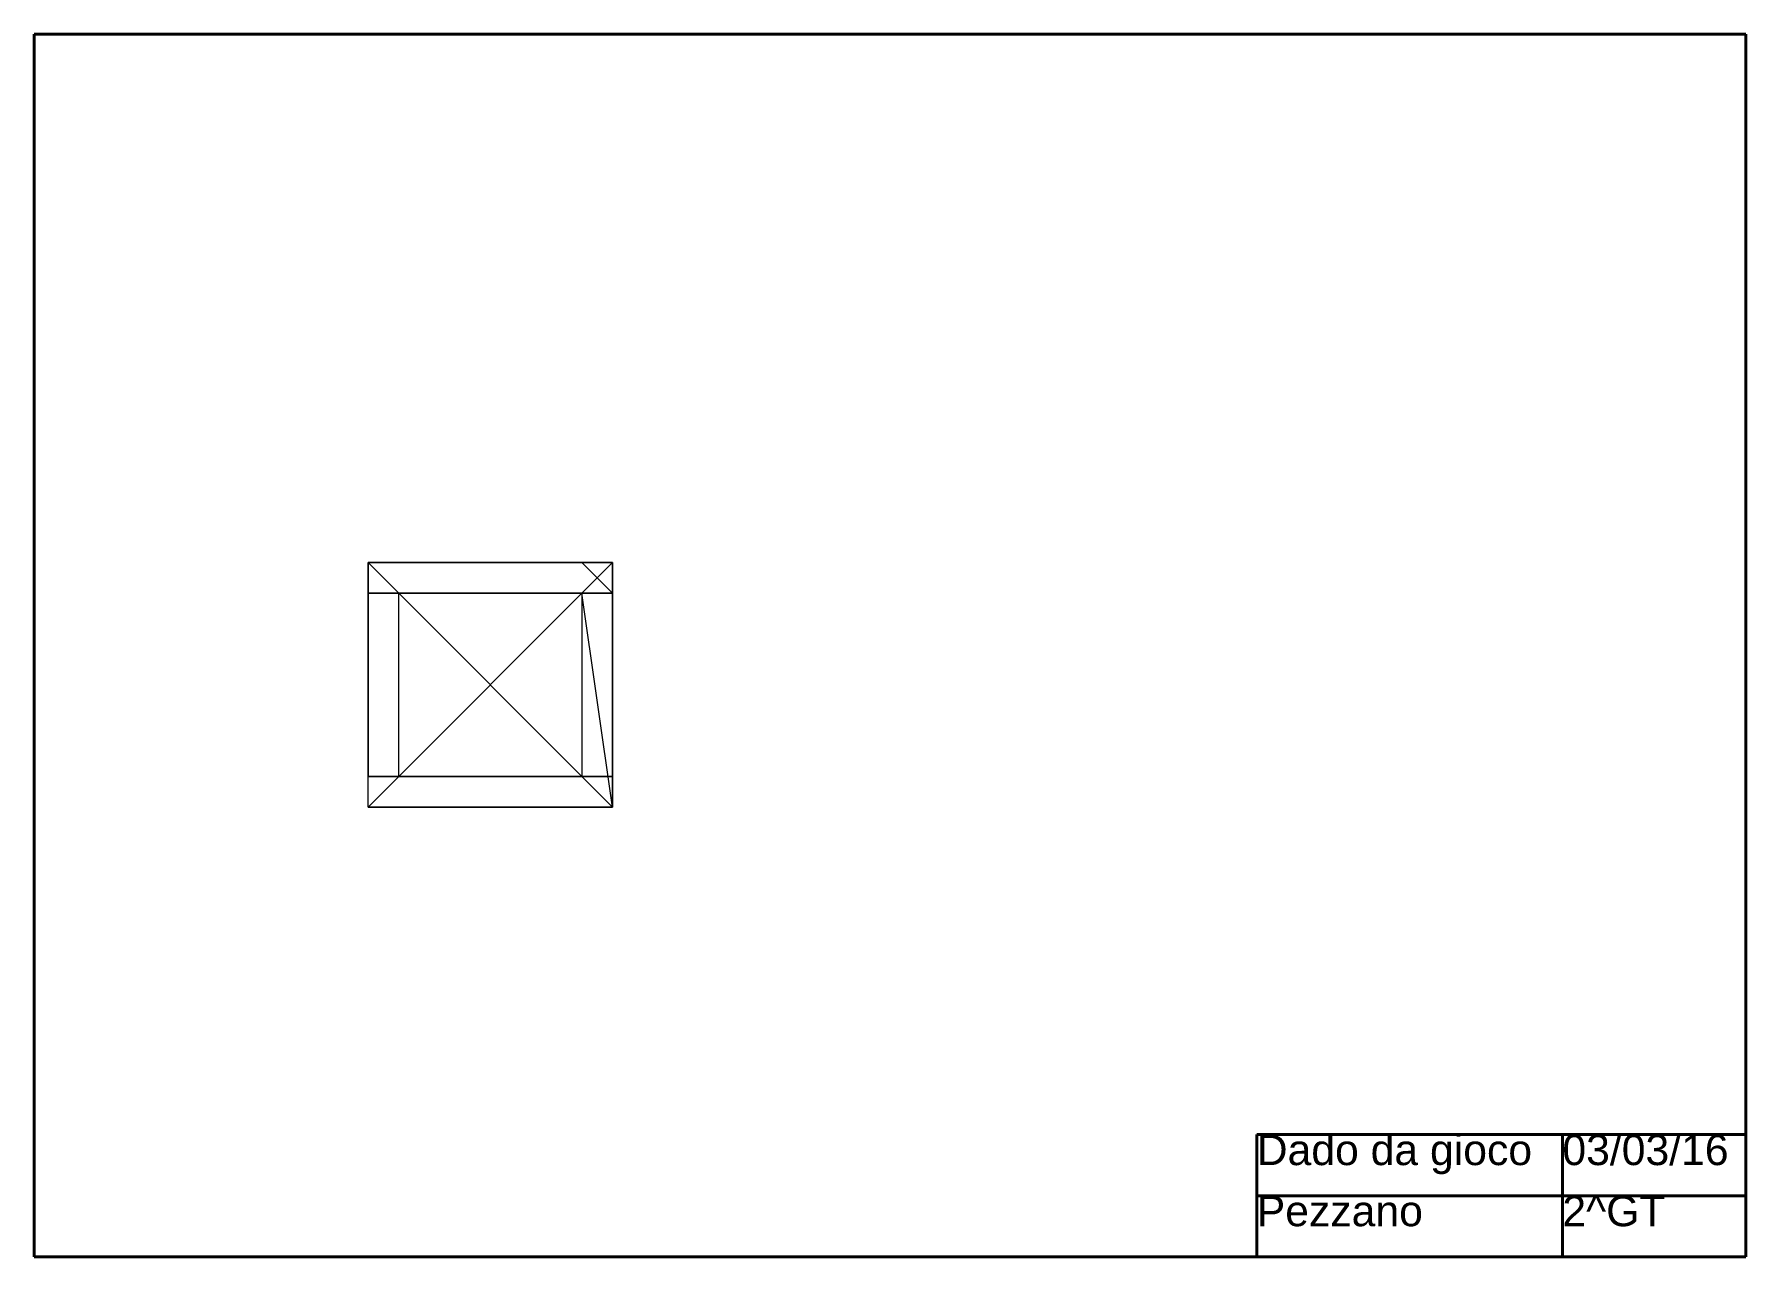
# Model space of a CAD drawing. Header units: millimetres. Extents: x 991 to 1271, y 1939 to 2139.
import ezdxf

# ---------------------------------------------------------------- set-up
doc = ezdxf.new("R2010")
doc.units = ezdxf.units.MM
doc.layers.add('costruzioni', color=5, linetype='Continuous', lineweight=20)
doc.layers.add('squadratura', color=6, linetype='Continuous', lineweight=40)
doc.styles.get("Standard").update_dxf_attribs({"font": 'arial.ttf'})

msp = doc.modelspace()

# ---------------------------------------------------------------- linework, layer by layer
at = {"layer": 'costruzioni', "extrusion": (1, 0, 0)}
for p, q in [((1045.29, 2012.7, 40), (1045.29, 2052.7)), ((1045.29, 2012.7), (1045.29, 2052.7, 40))]:
    msp.add_line(p, q, dxfattribs=at)
at = {"layer": 'costruzioni'}
for p, q in [((1045.29, 2052.7, 40), (1085.29, 2012.7, 40)), ((1085.29, 2052.7, 40), (1045.29, 2012.7, 40)), ((1085.29, 2052.7, 5), (1085.29, 2012.7, 5)), ((1045.29, 2047.7, 40), (1085.29, 2047.7, 40)), ((1050.29, 2047.7, 40), (1050.29, 2017.7, 40)), ((1080.29, 2047.7, 40), (1080.29, 2017.7, 40)), ((1045.29, 2017.7, 40), (1085.29, 2017.7, 40))]:
    msp.add_line(p, q, dxfattribs=at)
at = {"layer": 'costruzioni', "extrusion": (0, 0, -1)}
for p, q in [((1085.29, 2052.7), (1045.29, 2012.7)), ((1045.29, 2052.7), (1085.29, 2012.7)), ((1045.29, 2052.7), (1085.29, 2052.7)), ((1045.29, 2052.7), (1045.29, 2047.7)), ((1085.29, 2052.7), (1085.29, 2047.7)), ((1085.29, 2052.7, 35), (1085.29, 2012.7, 35)), ((1085.29, 2052.7), (1085.29, 2047.7)), ((1085.29, 2047.7), (1045.29, 2047.7)), ((1085.29, 2047.7), (1045.29, 2047.7)), ((1050.29, 2047.7), (1050.29, 2017.7, 40)), ((1050.29, 2047.7), (1050.29, 2017.7, 40)), ((1050.29, 2047.7, 40), (1050.29, 2017.7, 40)), ((1050.29, 2047.7), (1050.29, 2017.7, 40)), ((1080.29, 2047.7), (1080.29, 2017.7)), ((1085.29, 2017.7), (1045.29, 2017.7))]:
    msp.add_line(p, q, dxfattribs=at)
at = {"layer": 'costruzioni', "extrusion": (2.22045e-16, 1, 0)}
for p, q in [((1085.29, 2012.7, 40), (1045.29, 2052.7)), ((1085.29, 2052.7, 40), (1045.29, 2052.7)), ((1085.29, 2052.7, 5), (1045.29, 2052.7, 5)), ((1045.29, 2052.7), (1045.29, 2052.7, 5)), ((1085.29, 2052.7, 35), (1045.29, 2052.7, 35)), ((1045.29, 2052.7, 40), (1085.29, 2052.7)), ((1050.29, 2052.7, 35), (1050.29, 2052.7, 5)), ((1080.29, 2052.7, 35), (1085.29, 2047.7)), ((1080.29, 2052.7, 35), (1080.29, 2052.7, 5)), ((1085.29, 2052.7), (1085.29, 2052.7, 5)), ((1065.29, 2032.7, 20), (1065.29, 2032.7, 15))]:
    msp.add_line(p, q, dxfattribs=at)
at = {"layer": 'costruzioni', "extrusion": (1, -2.22045e-16, 0)}
for p, q in [((1085.29, 2012.7, 40), (1085.29, 2052.7)), ((1085.29, 2052.7, 40), (1085.29, 2012.7)), ((1085.29, 2047.7, 35), (1085.29, 2047.7, 5)), ((1085.29, 2017.7, 35), (1085.29, 2017.7, 5)), ((1085.29, 2012.7, 40), (1085.29, 2012.7, 35))]:
    msp.add_line(p, q, dxfattribs=at)
at = {"layer": 'costruzioni', "extrusion": (-1, 2.22045e-16, 0)}
for p, q in [((1045.29, 2047.7, 35), (1045.29, 2017.7, 35)), ((1045.29, 2047.7, 5), (1045.29, 2017.7, 5)), ((1045.29, 2047.7, 35), (1045.29, 2047.7, 5)), ((1045.29, 2017.7, 35), (1045.29, 2017.7, 5))]:
    msp.add_line(p, q, dxfattribs=at)
at = {"layer": 'costruzioni', "extrusion": (-2.22045e-16, -1, 0)}
for p, q in [((1085.29, 2012.7, 35), (1080.29, 2047.7)), ((1045.29, 2012.7, 40), (1085.29, 2012.7)), ((1085.29, 2012.7, 40), (1045.29, 2012.7)), ((1045.29, 2012.7, 40), (1045.29, 2012.7, 35)), ((1045.29, 2012.7, 35), (1085.29, 2012.7, 35)), ((1045.29, 2012.7, 5), (1085.29, 2012.7, 5)), ((1085.29, 2012.7, 40), (1045.29, 2012.7)), ((1050.29, 2012.7, 35), (1050.29, 2012.7, 5)), ((1080.29, 2012.7, 35), (1080.29, 2012.7, 5))]:
    msp.add_line(p, q, dxfattribs=at)
at = {"layer": 'squadratura'}
for p, q in [((990.68, 2139.12), (1270.68, 2139.12)), ((990.68, 2139.12), (990.68, 1939.12)), ((1270.68, 2139.12), (1270.68, 1939.12)), ((1270.68, 1959.12), (1190.68, 1959.12)), ((1190.68, 1959.12), (1190.68, 1939.12)), ((1270.68, 1959.12), (1240.68, 1959.12)), ((1240.68, 1959.12), (1240.68, 1939.12)), ((1270.68, 1939.12), (1270.68, 1959.12)), ((1190.68, 1949.12), (1270.68, 1949.12)), ((1270.68, 1939.12), (990.68, 1939.12))]:
    msp.add_line(p, q, dxfattribs=at)

# ---------------------------------------------------------------- texts
at = {"layer": 'squadratura', "char_height": 5, "attachment_point": 1}
for s, width, insert in [('Dado da gioco', 50, (1190.68, 1959.12)), ('\\A1;03/03/16', 30, (1240.68, 1959.12)), ('Pezzano', 50, (1190.68, 1949.12)), ('2^ GT', 30, (1240.68, 1949.12))]:
    msp.add_mtext_dynamic_manual_height_columns(s, width=width, gutter_width=12.5, heights=[0], dxfattribs=dict(at, insert=insert))

doc.saveas('drawing.dxf')
